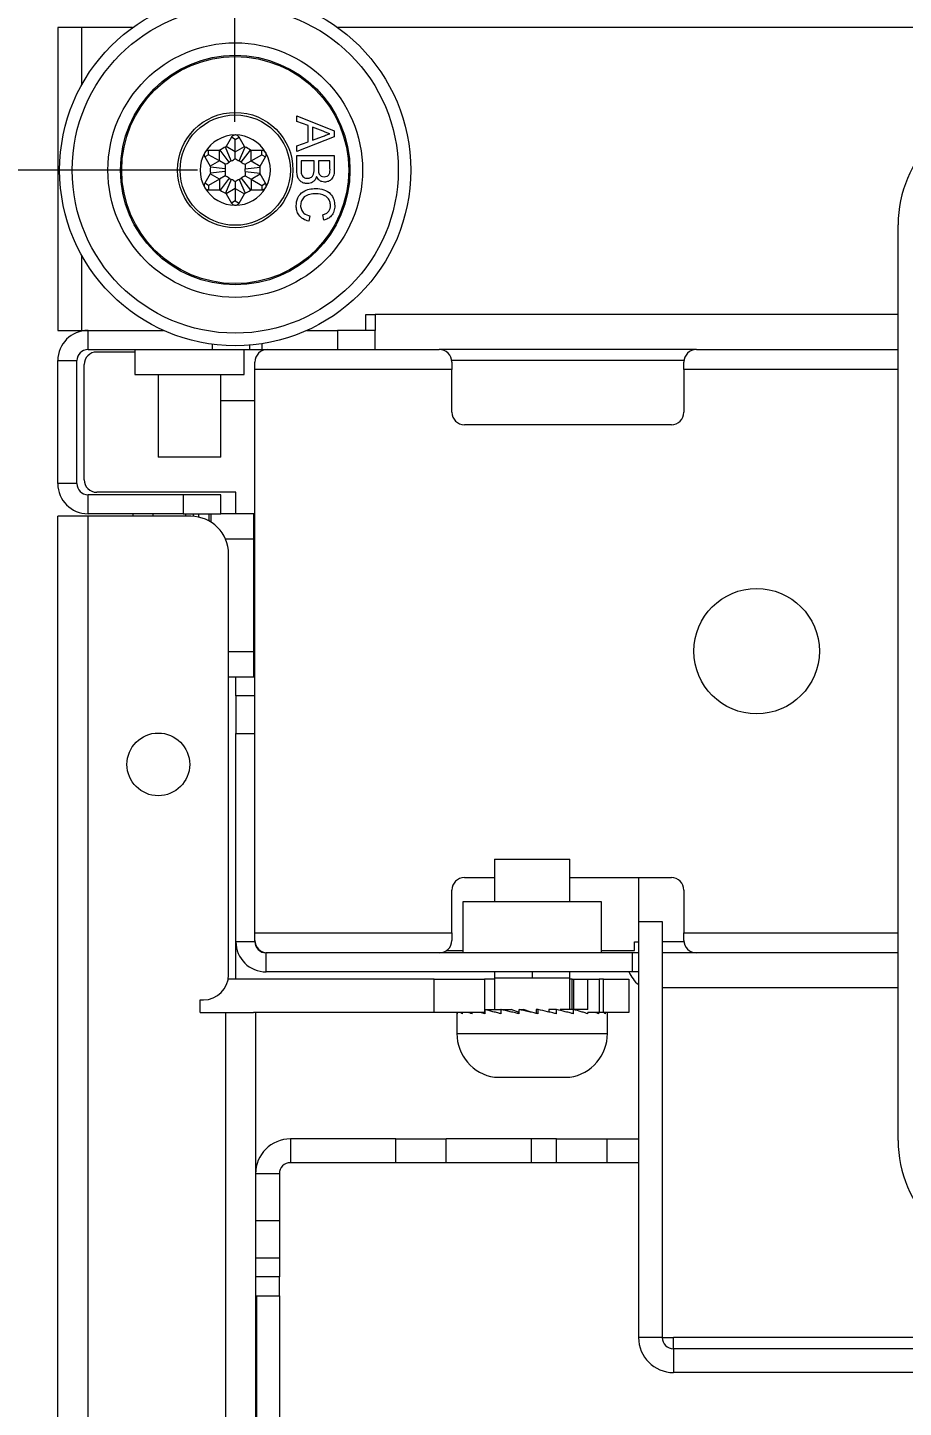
# Model space of a CAD drawing. Header units: inches. Extents: x 40138 to 76695, y -14500 to -5279.
# Drawn here: x 70448.5 to 70518.3, y -9862.7 to -9752.7 of the extents above; entities that cross this region are included whole.
import ezdxf

# ---------------------------------------------------------------- set-up
doc = ezdxf.new("R2010")
doc.units = ezdxf.units.IN
doc.header["$LTSCALE"] = 2
doc.header["$MEASUREMENT"] = 0
doc.header["$PDMODE"] = 35
doc.header["$PDSIZE"] = -1
doc.layers.add('M-ANNO-DIMS', color=7, linetype='Continuous', lineweight=13)
doc.layers.add('M-OBJECT-DETAILS', color=7, linetype='Continuous', lineweight=9)
doc.styles.get("Standard").update_dxf_attribs({"font": 'romans.shx', "width": 0.8})
doc.dimstyles.new('Details World Wide', dxfattribs={"dimscale": 4, "dimtxt": 4.5, "dimasz": 3.5, "dimexe": 0.75, "dimexo": 0.75, "dimgap": 0.75, "dimtad": 0, "dimtih": 1, "dimtoh": 1, "dimdec": 0, "dimzin": 4, "dimdsep": 46, "dimtxsty": 'Standard', "dimcen": 0, "dimclrd": 256, "dimclre": 256, "dimclrt": 256, "dimadec": 0, "dimazin": 1, "dimtfac": 1, "dimtdec": 0, "dimtmove": 0, "dimatfit": 3, "dimfxl": 1, "dimtolj": 1, "dimtzin": 0, "dimlwd": -1, "dimlwe": -1, "dimarcsym": 0})

# ---------------------------------------------------------------- blocks, each defined once
blk = doc.blocks.new('*D19')
at = {"layer": 'Defpoints', "color": 0, "transparency": 16777216}
for p in [(70465.07, -9764.1), (70264.92, -10786.8), (70465.07, -10786.8)]:
    blk.add_point(p, dxfattribs=at)
at = {"layer": 'M-ANNO-DIMS', "transparency": 16777216}
for p, q in [((70462.07, -9764.1), (70261.92, -9764.1)), ((70264.92, -9778.1), (70264.92, -10310.12)), ((70264.92, -10772.8), (70264.92, -10457.55)), ((70462.07, -10786.8), (70261.92, -10786.8))]:
    blk.add_line(p, q, dxfattribs=at)
for points in [[(70262.58, -9778.1), (70267.25, -9778.1), (70264.92, -9764.1)], [(70262.58, -10772.8), (70267.25, -10772.8), (70264.92, -10786.8)]]:
    blk.add_solid(points, dxfattribs=at)
at = {"layer": 'M-ANNO-DIMS', "transparency": 16777216, "insert": (70264.92, -10383.83), "char_height": 18, "attachment_point": 5}
blk.add_mtext('\\A1;1023\\P [40.26]\\PLEVELING FEET\\PCENTER TO\\PCENTER', dxfattribs=at)
blk = doc.blocks.new('*D33')
at = {"layer": 'Defpoints', "color": 0, "transparency": 16777216}
for p in [(71035.34, -9493.65), (70465.04, -9763.25), (71035.34, -9763.25)]:
    blk.add_point(p, dxfattribs=at)
at = {"layer": 'M-ANNO-DIMS', "transparency": 16777216}
for p, q in [((70465.04, -9760.25), (70465.04, -9490.65)), ((71035.34, -9760.25), (71035.34, -9490.65)), ((70479.04, -9493.65), (70634.51, -9493.65)), ((71021.34, -9493.65), (70853.08, -9493.65))]:
    blk.add_line(p, q, dxfattribs=at)
for points in [[(70479.04, -9491.32), (70479.04, -9495.99), (70465.04, -9493.65)], [(71021.34, -9491.32), (71021.34, -9495.99), (71035.34, -9493.65)]]:
    blk.add_solid(points, dxfattribs=at)
at = {"layer": 'M-ANNO-DIMS', "transparency": 16777216, "insert": (70743.8, -9493.65), "char_height": 18, "attachment_point": 5}
blk.add_mtext('\\A1;570\\P [22.45]\\PLEVELING FEET\\PCENTER TO CENTER', dxfattribs=at)
blk = doc.blocks.new('*D34')
at = {"layer": 'Defpoints', "color": 0, "transparency": 16777216}
for p in [(70465.04, -9493.65), (70465.04, -9493.65), (70450.92, -9752.74)]:
    blk.add_point(p, dxfattribs=at)
at = {"layer": 'M-ANNO-DIMS', "transparency": 16777216}
for p, q in [((70450.92, -9749.74), (70450.92, -9490.65)), ((70436.92, -9493.65), (70406.8, -9493.65)), ((70465.04, -9493.65), (70450.92, -9493.65)), ((70479.04, -9493.65), (70493.04, -9493.65))]:
    blk.add_line(p, q, dxfattribs=at)
for points in [[(70436.92, -9491.32), (70436.92, -9495.99), (70450.92, -9493.65)], [(70479.04, -9491.32), (70479.04, -9495.99), (70465.04, -9493.65)]]:
    blk.add_solid(points, dxfattribs=at)
at = {"layer": 'M-ANNO-DIMS', "transparency": 16777216, "insert": (70371.58, -9493.65), "char_height": 18, "attachment_point": 5}
blk.add_mtext('\\A1;14\\P [.56]', dxfattribs=at)
blk = doc.blocks.new('*D81')
at = {"layer": 'Defpoints', "color": 0, "transparency": 16777216}
for p in [(70595.12, -9698.82), (70155.59, -10850.97), (70596.22, -10850.97)]:
    blk.add_point(p, dxfattribs=at)
at = {"layer": 'M-ANNO-DIMS', "transparency": 16777216}
for p, q in [((70592.12, -9698.82), (70152.59, -9698.82)), ((70155.59, -9712.82), (70155.59, -10082.76)), ((70155.59, -10836.97), (70155.59, -10146.19)), ((70593.22, -10850.97), (70152.59, -10850.97))]:
    blk.add_line(p, q, dxfattribs=at)
for points in [[(70153.25, -9712.82), (70157.92, -9712.82), (70155.59, -9698.82)], [(70153.25, -10836.97), (70157.92, -10836.97), (70155.59, -10850.97)]]:
    blk.add_solid(points, dxfattribs=at)
at = {"layer": 'M-ANNO-DIMS', "transparency": 16777216, "insert": (70155.59, -10114.47), "char_height": 18, "attachment_point": 5}
blk.add_mtext('\\A1;1152\\P [45.36]', dxfattribs=at)

msp = doc.modelspace()

# ---------------------------------------------------------------- linework, layer by layer
at = {"layer": 'M-OBJECT-DETAILS', "linetype": 'Continuous', "lineweight": 5}
for p, q in [((70452.817, -9752.739), (70450.92, -9752.739)), ((70450.92, -9752.739), (70450.92, -9776.881)), ((70452.817, -9752.739), (70452.817, -9757.322)), ((70456.886, -9752.739), (70452.817, -9752.739)), ((70597.22, -9752.739), (70473.248, -9752.739)), ((70452.817, -9770.878), (70452.817, -9776.881)), ((70475.47, -9776.881), (70475.47, -9775.614)), ((70476.22, -9775.614), (70476.22, -9776.881)), ((70517.92, -9775.614), (70476.22, -9775.614)), ((70450.92, -9776.881), (70452.817, -9776.881)), ((70452.817, -9776.881), (70453.328, -9776.881)), ((70453.328, -9778.4), (70453.328, -9776.881)), ((70453.328, -9776.881), (70459.354, -9776.881)), ((70470.781, -9776.881), (70473.22, -9776.881)), ((70473.22, -9776.881), (70473.22, -9778.4)), ((70476.22, -9776.881), (70473.22, -9776.881)), ((70476.22, -9778.4), (70476.22, -9776.881)), ((70453.328, -9778.4), (70463.22, -9778.4)), ((70457.07, -9778.601), (70454.02, -9778.601)), ((70457.07, -9778.4), (70457.07, -9780.4)), ((70463.22, -9777.978), (70463.22, -9778.4)), ((70463.22, -9778.4), (70466.22, -9778.4)), ((70465.77, -9780.4), (70465.77, -9778.4)), ((70466.22, -9778.4), (70466.22, -9778.053)), ((70466.22, -9778.4), (70467.22, -9778.4)), ((70467.22, -9778.4), (70467.22, -9777.934)), ((70467.22, -9778.4), (70473.22, -9778.4)), ((70473.22, -9778.4), (70476.22, -9778.4)), ((70476.22, -9778.4), (70481.339, -9778.4)), ((70501.839, -9778.4), (70481.339, -9778.4)), ((70501.839, -9778.4), (70517.92, -9778.4)), ((70450.92, -9779.289), (70452.439, -9779.289)), ((70450.92, -9789.092), (70450.92, -9779.289)), ((70452.439, -9789.092), (70452.439, -9779.289)), ((70453.02, -9788.782), (70453.02, -9779.601)), ((70466.639, -9780), (70466.639, -9779.4)), ((70500.846, -9779.289), (70482.333, -9779.289)), ((70482.339, -9779.4), (70482.339, -9780)), ((70500.839, -9780), (70500.839, -9779.4)), ((70457.07, -9780.4), (70461.42, -9780.4)), ((70458.92, -9780.4), (70458.92, -9786.984)), ((70461.42, -9780.4), (70465.77, -9780.4)), ((70463.92, -9786.984), (70463.92, -9780.4)), ((70466.639, -9806.022), (70466.639, -9780)), ((70482.339, -9780), (70466.639, -9780)), ((70482.339, -9783.4), (70482.339, -9780)), ((70500.839, -9780), (70500.839, -9783.4)), ((70517.92, -9780), (70500.839, -9780)), ((70463.92, -9782.48), (70466.22, -9782.48)), ((70466.22, -9782.48), (70466.639, -9782.48)), ((70499.839, -9784.4), (70483.339, -9784.4)), ((70461.42, -9786.984), (70458.92, -9786.984)), ((70463.92, -9786.984), (70461.42, -9786.984)), ((70452.439, -9789.092), (70450.92, -9789.092)), ((70465.12, -9789.782), (70454.02, -9789.782)), ((70465.12, -9791.5), (70465.12, -9789.782)), ((70453.328, -9791.5), (70453.328, -9789.981)), ((70460.92, -9789.981), (70453.328, -9789.981)), ((70460.92, -9789.981), (70460.92, -9791.5)), ((70463.92, -9789.981), (70460.92, -9789.981)), ((70463.92, -9791.5), (70463.92, -9789.981)), ((70450.92, -10759.2), (70450.92, -9791.7)), ((70453.328, -9791.7), (70450.92, -9791.7)), ((70460.92, -9791.5), (70453.328, -9791.5)), ((70453.328, -10759.2), (70453.328, -9791.7)), ((70461.539, -9791.7), (70453.328, -9791.7)), ((70456.941, -9791.7), (70456.941, -9791.5)), ((70458.528, -9791.7), (70458.528, -9791.5)), ((70460.92, -9791.5), (70463.92, -9791.5)), ((70461.119, -9791.7), (70461.119, -9791.5)), ((70461.704, -9791.5), (70461.704, -9791.705)), ((70462.135, -9791.5), (70462.135, -9791.76)), ((70462.965, -9791.5), (70462.965, -9792.061)), ((70463.124, -9791.5), (70463.124, -9792.153)), ((70466.54, -9791.5), (70463.92, -9791.5)), ((70466.54, -9793.5), (70466.54, -9791.5)), ((70464.289, -9793.5), (70466.54, -9793.5)), ((70466.54, -9802.5), (70466.54, -9793.5)), ((70464.539, -9828.252), (70464.539, -9794.7)), ((70466.54, -9802.5), (70464.539, -9802.5)), ((70466.54, -9804.5), (70466.54, -9802.5)), ((70464.539, -9804.5), (70466.54, -9804.5)), ((70465.12, -9806.022), (70465.12, -9804.5)), ((70466.639, -9806.022), (70465.12, -9806.022)), ((70465.12, -9806.022), (70465.12, -9809.022)), ((70466.639, -9809.022), (70466.639, -9806.022)), ((70465.12, -9809.022), (70466.639, -9809.022)), ((70465.12, -9825.614), (70465.12, -9809.022)), ((70466.639, -9825.614), (70466.639, -9809.022)), ((70466.639, -9824.903), (70482.339, -9824.903)), ((70497.22, -9824.003), (70497.22, -9857.171)), ((70499.117, -9824.003), (70499.117, -9857.171)), ((70500.839, -9824.903), (70517.92, -9824.903)), ((70465.12, -9828.595), (70465.12, -9825.614)), ((70466.639, -9825.614), (70465.12, -9825.614)), ((70466.968, -9826.304), (70467.041, -9826.304)), ((70467.528, -9828.022), (70467.528, -9826.503)), ((70496.72, -9826.503), (70467.528, -9826.503)), ((70517.92, -9826.503), (70501.839, -9826.503)), ((70496.72, -9828.022), (70467.528, -9828.022)), ((70480.939, -9828.595), (70464.51, -9828.595)), ((70517.92, -9829.289), (70499.117, -9829.289)), ((70462.281, -9830.252), (70462.539, -9830.252)), ((70462.281, -9831.252), (70462.281, -9830.252)), ((70462.281, -9831.252), (70464.281, -9831.252)), ((70464.281, -9831.252), (70464.281, -10260.95)), ((70464.281, -9831.252), (70466.519, -9831.252)), ((70480.939, -9831.252), (70466.519, -9831.252)), ((70466.689, -9831.252), (70466.689, -10260.95)), ((70469.475, -9841.334), (70469.475, -9843.231)), ((70477.873, -9841.334), (70469.475, -9841.334)), ((70477.873, -9843.231), (70477.873, -9841.334)), ((70477.873, -9841.334), (70481.873, -9841.334)), ((70481.873, -9843.231), (70481.873, -9841.334)), ((70488.689, -9841.334), (70481.873, -9841.334)), ((70488.689, -9843.231), (70488.689, -9841.334)), ((70490.689, -9841.334), (70488.689, -9841.334)), ((70490.689, -9843.231), (70490.689, -9841.334)), ((70490.689, -9841.334), (70494.689, -9841.334)), ((70494.689, -9841.334), (70494.689, -9843.231)), ((70494.689, -9841.334), (70497.22, -9841.334)), ((70477.873, -9843.231), (70469.475, -9843.231)), ((70481.873, -9843.231), (70477.873, -9843.231)), ((70488.689, -9843.231), (70481.873, -9843.231)), ((70490.689, -9843.231), (70488.689, -9843.231)), ((70494.689, -9843.231), (70490.689, -9843.231)), ((70497.22, -9843.231), (70494.689, -9843.231)), ((70468.586, -9844.12), (70466.689, -9844.12)), ((70468.586, -9844.12), (70468.586, -9847.834)), ((70466.689, -9847.834), (70468.586, -9847.834)), ((70468.586, -9847.834), (70468.586, -9850.834)), ((70468.586, -9850.834), (70466.689, -9850.834)), ((70468.586, -9850.834), (70468.586, -9852.334)), ((70468.586, -9852.334), (70466.689, -9852.334)), ((70468.586, -9853.834), (70468.586, -9852.334)), ((70466.689, -9853.834), (70466.753, -9853.834)), ((70466.753, -9853.834), (70466.753, -9886.084)), ((70466.753, -9853.834), (70468.586, -9853.834)), ((70468.586, -9853.834), (70468.586, -9886.084)), ((70499.117, -9857.171), (70497.22, -9857.171)), ((70499.117, -9857.171), (70500.006, -9857.171)), ((70500.006, -9858.06), (70500.006, -9857.171)), ((70597.22, -9857.171), (70500.006, -9857.171)), ((70500.006, -9858.06), (70500.006, -9859.957)), ((71000.434, -9858.06), (70500.006, -9858.06)), ((71000.434, -9859.957), (70500.006, -9859.957))]:
    msp.add_line(p, q, dxfattribs=at)
at = {"layer": 'M-OBJECT-DETAILS', "linetype": 'Continuous', "lineweight": 0}
for p, q in [((70469.967, -9759.767), (70472.967, -9760.958)), ((70469.967, -9760.215), (70469.967, -9759.767)), ((70470.89, -9760.557), (70469.967, -9760.215)), ((70470.89, -9761.836), (70470.89, -9760.557)), ((70471.237, -9760.684), (70471.237, -9761.708)), ((70472.067, -9760.991), (70471.237, -9760.684)), ((70472.967, -9760.958), (70472.967, -9761.435)), ((70464.755, -9763.364), (70464.287, -9762.259)), ((70464.762, -9761.477), (70464.334, -9762.217)), ((70465.067, -9762.64), (70464.334, -9762.217)), ((70465.067, -9761.653), (70464.762, -9761.477)), ((70465.067, -9761.653), (70465.373, -9761.477)), ((70465.067, -9762.64), (70465.067, -9761.653)), ((70465.067, -9762.64), (70465.8, -9762.217)), ((70465.8, -9762.217), (70465.373, -9761.477)), ((70465.38, -9763.364), (70465.848, -9762.259)), ((70472.967, -9761.435), (70469.967, -9762.626)), ((70469.967, -9762.177), (70470.89, -9761.836)), ((70469.967, -9762.626), (70469.967, -9762.177)), ((70471.237, -9761.708), (70472.025, -9761.417)), ((70462.948, -9762.877), (70462.643, -9763.053)), ((70462.643, -9763.053), (70463.07, -9763.793)), ((70462.948, -9762.877), (70462.948, -9762.524)), ((70463.803, -9763.37), (70462.948, -9762.877)), ((70463.803, -9763.37), (70463.07, -9763.793)), ((70463.803, -9763.37), (70463.803, -9762.524)), ((70464.267, -9763.638), (70463.803, -9763.37)), ((70464.586, -9763.461), (70463.863, -9762.503)), ((70465.067, -9763.176), (70465.067, -9762.64)), ((70465.549, -9763.461), (70466.272, -9762.503)), ((70465.868, -9763.638), (70466.332, -9763.37)), ((70466.332, -9763.37), (70466.332, -9762.524)), ((70466.332, -9763.37), (70467.186, -9762.877)), ((70466.332, -9763.37), (70467.065, -9763.793)), ((70467.065, -9763.793), (70467.492, -9763.053)), ((70467.186, -9762.877), (70467.186, -9762.524)), ((70467.186, -9762.877), (70467.492, -9763.053)), ((70469.967, -9762.946), (70472.967, -9762.946)), ((70469.967, -9764.072), (70469.967, -9762.946)), ((70470.314, -9763.369), (70470.314, -9764.079)), ((70471.352, -9763.369), (70470.314, -9763.369)), ((70471.352, -9764.03), (70471.352, -9763.369)), ((70471.698, -9763.369), (70471.698, -9763.988)), ((70472.621, -9763.369), (70471.698, -9763.369)), ((70472.621, -9763.941), (70472.621, -9763.369)), ((70472.967, -9762.946), (70472.967, -9764.069)), ((70463.07, -9764.407), (70462.643, -9765.147)), ((70463.803, -9764.83), (70463.07, -9764.407)), ((70464.273, -9764.002), (70463.082, -9763.855)), ((70464.273, -9764.198), (70463.082, -9764.345)), ((70465.861, -9764.002), (70467.052, -9763.855)), ((70465.861, -9764.198), (70467.052, -9764.345)), ((70466.332, -9764.83), (70467.065, -9764.407)), ((70467.492, -9765.147), (70467.065, -9764.407)), ((70462.948, -9765.324), (70462.643, -9765.147)), ((70463.803, -9764.83), (70462.948, -9765.324)), ((70462.948, -9765.324), (70462.948, -9765.677)), ((70464.267, -9764.562), (70463.803, -9764.83)), ((70463.803, -9764.83), (70463.803, -9765.677)), ((70464.586, -9764.739), (70463.863, -9765.697)), ((70464.755, -9764.837), (70464.287, -9765.941)), ((70465.067, -9765.56), (70464.334, -9765.984)), ((70465.067, -9765.024), (70465.067, -9765.56)), ((70465.067, -9765.56), (70465.067, -9766.547)), ((70465.067, -9765.56), (70465.8, -9765.984)), ((70465.38, -9764.837), (70465.848, -9765.941)), ((70465.549, -9764.739), (70466.272, -9765.697)), ((70465.868, -9764.562), (70466.332, -9764.83)), ((70466.332, -9764.83), (70467.186, -9765.324)), ((70466.332, -9764.83), (70466.332, -9765.677)), ((70467.186, -9765.324), (70467.492, -9765.147)), ((70467.186, -9765.324), (70467.186, -9765.677)), ((70464.334, -9765.984), (70464.762, -9766.724)), ((70465.067, -9766.547), (70464.762, -9766.724)), ((70465.067, -9766.547), (70465.373, -9766.724)), ((70465.373, -9766.724), (70465.8, -9765.984)), ((70471.026, -9767.754), (70470.928, -9768.177)), ((70472.134, -9768.1), (70472.043, -9767.677)), ((70517.92, -9841.455), (70517.92, -9768.455)), ((70475.47, -9775.614), (70476.22, -9775.614)), ((70485.74, -9819.022), (70485.74, -9822.423)), ((70485.74, -9819.022), (70488.74, -9819.022)), ((70488.74, -9819.022), (70491.74, -9819.022)), ((70491.74, -9822.423), (70491.74, -9819.022)), ((70483.339, -9820.503), (70485.74, -9820.503)), ((70491.74, -9820.503), (70499.839, -9820.503)), ((70497.22, -9820.503), (70497.22, -9824.003)), ((70482.339, -9824.903), (70482.339, -9821.503)), ((70500.839, -9821.503), (70500.839, -9824.903)), ((70483.215, -9822.423), (70483.215, -9826.503)), ((70494.265, -9822.423), (70483.215, -9822.423)), ((70494.265, -9826.503), (70494.265, -9822.423)), ((70482.339, -9824.903), (70482.339, -9825.503)), ((70497.22, -9824.003), (70499.117, -9824.003)), ((70500.839, -9825.503), (70500.839, -9824.903)), ((70496.893, -9825.614), (70497.22, -9825.614)), ((70496.893, -9826.304), (70496.893, -9825.614)), ((70500.846, -9825.614), (70499.117, -9825.614)), ((70481.938, -9826.304), (70483.215, -9826.304)), ((70494.265, -9826.304), (70496.893, -9826.304)), ((70496.72, -9826.503), (70496.72, -9828.022)), ((70497.22, -9826.503), (70496.72, -9826.503)), ((70501.839, -9826.503), (70499.117, -9826.503)), ((70485.74, -9828.022), (70485.74, -9828.522)), ((70488.74, -9828.022), (70488.74, -9828.522)), ((70491.74, -9828.522), (70491.74, -9828.022)), ((70497.22, -9828.022), (70496.72, -9828.022)), ((70480.939, -9831.252), (70480.939, -9828.595)), ((70480.939, -9828.595), (70484.939, -9828.595)), ((70484.939, -9828.595), (70484.939, -9831.252)), ((70485.74, -9828.595), (70484.939, -9828.595)), ((70485.74, -9828.522), (70485.74, -9831.022)), ((70488.74, -9828.522), (70485.74, -9828.522)), ((70491.74, -9828.522), (70488.74, -9828.522)), ((70491.74, -9831.022), (70491.74, -9828.522)), ((70491.939, -9828.595), (70491.74, -9828.595)), ((70491.939, -9831.022), (70491.939, -9828.595)), ((70491.939, -9828.595), (70492.033, -9828.595)), ((70492.033, -9828.595), (70493.17, -9828.595)), ((70492.033, -9828.595), (70492.033, -9831.022)), ((70493.17, -9828.595), (70494.076, -9828.595)), ((70493.17, -9831.022), (70493.17, -9828.595)), ((70494.076, -9828.595), (70494.076, -9831.252)), ((70494.439, -9828.595), (70494.076, -9828.595)), ((70494.439, -9831.252), (70494.439, -9828.595)), ((70494.439, -9828.595), (70496.439, -9828.595)), ((70496.439, -9828.595), (70496.439, -9831.252)), ((70484.939, -9831.252), (70480.939, -9831.252)), ((70482.74, -9831.252), (70482.74, -9832.922)), ((70482.801, -9831.359), (70482.801, -9831.252)), ((70483.199, -9831.359), (70483.199, -9831.252)), ((70483.945, -9831.359), (70483.945, -9831.252)), ((70484.935, -9831.022), (70485.49, -9831.022)), ((70484.992, -9831.359), (70484.992, -9831.022)), ((70484.992, -9831.022), (70486.2, -9831.022)), ((70486.275, -9831.051), (70486.2, -9831.022)), ((70486.275, -9831.359), (70486.275, -9831.022)), ((70486.275, -9831.022), (70487.069, -9831.022)), ((70487.713, -9831.244), (70487.069, -9831.022)), ((70487.713, -9831.359), (70487.713, -9831.022)), ((70487.713, -9831.022), (70488.044, -9831.022)), ((70488.672, -9831.23), (70488.044, -9831.022)), ((70489.062, -9831.022), (70489.062, -9831.359)), ((70489.215, -9831.022), (70489.062, -9831.022)), ((70489.215, -9831.359), (70489.215, -9831.022)), ((70490.06, -9831.022), (70490.06, -9831.214)), ((70490.688, -9831.022), (70490.06, -9831.022)), ((70490.688, -9831.359), (70490.688, -9831.022)), ((70490.976, -9831.022), (70490.976, -9831.092)), ((70492.038, -9831.022), (70490.976, -9831.022)), ((70493.181, -9831.022), (70491.75, -9831.022)), ((70492.038, -9831.359), (70492.038, -9831.022)), ((70494.076, -9831.252), (70493.17, -9831.252)), ((70493.181, -9831.359), (70493.181, -9831.252)), ((70494.045, -9831.359), (70494.045, -9831.252)), ((70494.439, -9831.252), (70494.076, -9831.252)), ((70496.439, -9831.252), (70494.439, -9831.252)), ((70494.576, -9831.359), (70494.576, -9831.252)), ((70494.74, -9831.359), (70494.74, -9831.252)), ((70494.74, -9832.922), (70494.74, -9831.337)), ((70482.74, -9832.922), (70488.74, -9832.922)), ((70488.74, -9832.922), (70494.74, -9832.922)), ((70485.74, -9836.422), (70488.74, -9836.422)), ((70488.74, -9836.422), (70491.74, -9836.422))]:
    msp.add_line(p, q, dxfattribs=at)
for radius in [14, 13, 10.15, 9.15, 9.05, 4.6, 4.4]:
    msp.add_circle((70465.067, -9764.1), radius, dxfattribs=at)
at = {"layer": 'M-OBJECT-DETAILS', "linetype": 'Continuous', "lineweight": 5}
for centre, radius in [((70506.639, -9802.452), 5), ((70458.934, -9811.476), 2.5)]:
    msp.add_circle(centre, radius, dxfattribs=at)
for centre, radius, start, end in [((70527.42, -9768.455), 9.5, 90, 180), ((70453.328, -9779.289), 2.408, 90, 180), ((70453.328, -9779.289), 0.889, 90, 180), ((70454.02, -9779.601), 1, 90, 180), ((70467.639, -9779.4), 1, 90, 180), ((70481.339, -9779.4), 1, 0, 90), ((70501.839, -9779.4), 1, 90, 180), ((70483.339, -9783.4), 1, 180, 270), ((70499.839, -9783.4), 1, 270, 0), ((70453.328, -9789.092), 2.408, 180, 270), ((70453.328, -9789.092), 0.889, 180, 270), ((70454.02, -9788.782), 1, 180, 270), ((70461.539, -9794.7), 3, 0, 90), ((70467.528, -9825.614), 2.408, 180, 270), ((70467.639, -9825.503), 1, 180, 270), ((70467.528, -9825.614), 0.889, 180, 270), ((70462.539, -9828.252), 2, 270, 0), ((70469.475, -9844.12), 2.786, 90, 180), ((70469.475, -9844.12), 0.889, 90, 180), ((70500.006, -9857.171), 2.786, 180, 270), ((70500.006, -9857.171), 0.889, 180, 270)]:
    msp.add_arc(centre, radius, start, end, dxfattribs=at)
at = {"layer": 'M-OBJECT-DETAILS', "linetype": 'Continuous', "lineweight": 0}
for centre, radius, start, end in [((70465.067, -9764.1), 2.8, 90, 150), ((70465.067, -9764.1), 2, 112.97323, 127.02677), ((70465.067, -9764.1), 2.8, 30, 90), ((70465.067, -9764.1), 2, 52.97323, 67.02677), ((70465.067, -9764.1), 2.8, 150, 210), ((70465.067, -9764.1), 0.8, 112.97323, 127.02677), ((70464.248, -9762.167), 1.3, 292.97323, 309.086), ((70465.887, -9762.167), 1.3, 230.914, 247.02677), ((70465.067, -9764.1), 0.8, 52.97323, 67.02677), ((70465.067, -9764.1), 2.8, 330, 30), ((70465.067, -9764.1), 2, 172.97323, 187.02677), ((70463.803, -9762.424), 1.3, 290.914, 307.02677), ((70462.983, -9763.843), 1.3, 352.97323, 9.086), ((70465.067, -9764.1), 0.8, 172.97323, 187.02677), ((70462.983, -9764.357), 1.3, 350.914, 7.02677), ((70466.332, -9762.424), 1.3, 232.97323, 249.086), ((70467.152, -9763.843), 1.3, 170.914, 187.02677), ((70467.152, -9764.357), 1.3, 172.97323, 189.086), ((70465.067, -9764.1), 0.8, 352.97323, 7.02677), ((70465.067, -9764.1), 2, 352.97323, 7.02677), ((70465.067, -9764.1), 2.8, 210, 270), ((70463.803, -9765.777), 1.3, 52.97323, 69.086), ((70465.067, -9764.1), 0.8, 232.97323, 247.02677), ((70464.248, -9766.034), 1.3, 50.914, 67.02677), ((70465.887, -9766.034), 1.3, 112.97323, 129.086), ((70465.067, -9764.1), 2.8, 270, 330), ((70465.067, -9764.1), 0.8, 292.97323, 307.02677), ((70466.332, -9765.777), 1.3, 110.914, 127.02677), ((70465.067, -9764.1), 2, 232.97323, 247.02677), ((70465.067, -9764.1), 2, 292.97323, 307.02677), ((70483.339, -9821.503), 1, 90, 180), ((70499.839, -9821.503), 1, 0, 90), ((70481.339, -9825.503), 1, 270, 0), ((70501.839, -9825.503), 1, 180, 270), ((70499.199, -9826.801), 3, 204.02063, 228.73054), ((70486.282, -9832.922), 3.542, 180, 261.20259), ((70491.199, -9832.922), 3.542, 278.79741, 0), ((70527.42, -9841.455), 9.5, 180, 270)]:
    msp.add_arc(centre, radius, start, end, dxfattribs=at)
for points, knots in [([(70472.025, -9761.417), (70472.136, -9761.376), (70472.335, -9761.302), (70472.534, -9761.228), (70472.621, -9761.196)], [0, 0, 0, 0, 0.5600134, 1, 1, 1, 1]), ([(70472.621, -9761.196), (70472.514, -9761.168), (70472.323, -9761.117), (70472.145, -9761.03), (70472.067, -9760.991)], [0, 0, 0, 0, 0.55992018, 1, 1, 1, 1]), ([(70464.334, -9762.217), (70464.329, -9762.225), (70464.318, -9762.241), (70464.299, -9762.253), (70464.288, -9762.258), (70464.287, -9762.259)], [0, 0, 0, 0, 0.4727432, 0.9181633, 1, 1, 1, 1]), ([(70465.067, -9761.3), (70465.035, -9761.303), (70464.967, -9761.308), (70464.872, -9761.353), (70464.803, -9761.413), (70464.773, -9761.459), (70464.762, -9761.477)], [0, 0, 0, 0, 0.252228, 0.5305621, 0.8235324, 1, 1, 1, 1]), ([(70465.373, -9761.477), (70465.35, -9761.445), (70465.305, -9761.381), (70465.198, -9761.318), (70465.114, -9761.301), (70465.071, -9761.3), (70465.067, -9761.3)], [0, 0, 0, 0, 0.3318681, 0.6656758, 0.9705103, 1, 1, 1, 1]), ([(70465.848, -9762.259), (70465.839, -9762.254), (70465.821, -9762.245), (70465.807, -9762.228), (70465.801, -9762.218), (70465.8, -9762.217)], [0, 0, 0, 0, 0.4537035, 0.908807, 1, 1, 1, 1]), ([(70462.643, -9762.7), (70462.629, -9762.729), (70462.599, -9762.791), (70462.591, -9762.896), (70462.608, -9762.986), (70462.633, -9763.035), (70462.643, -9763.053)], [0, 0, 0, 0, 0.2521764, 0.5306062, 0.8235872, 1, 1, 1, 1]), ([(70462.948, -9762.524), (70462.909, -9762.527), (70462.831, -9762.535), (70462.724, -9762.596), (70462.666, -9762.66), (70462.644, -9762.697), (70462.643, -9762.7)], [0, 0, 0, 0, 0.3319749, 0.6657018, 0.9705457, 1, 1, 1, 1]), ([(70463.803, -9762.524), (70463.55, -9762.524), (70463.262, -9762.524), (70462.982, -9762.524), (70462.948, -9762.524)], [0, 0, 0, 0, 0.8801593, 1, 1, 1, 1]), ([(70463.863, -9762.503), (70463.855, -9762.509), (70463.837, -9762.519), (70463.816, -9762.523), (70463.805, -9762.524), (70463.803, -9762.524)], [0, 0, 0, 0, 0.4530762, 0.908436, 1, 1, 1, 1]), ([(70466.332, -9762.524), (70466.322, -9762.523), (70466.303, -9762.521), (70466.283, -9762.511), (70466.273, -9762.504), (70466.272, -9762.503)], [0, 0, 0, 0, 0.4728035, 0.9188644, 1, 1, 1, 1]), ([(70467.186, -9762.524), (70466.943, -9762.524), (70466.661, -9762.524), (70466.372, -9762.524), (70466.332, -9762.524)], [0, 0, 0, 0, 0.8636285, 1, 1, 1, 1]), ([(70467.492, -9762.7), (70467.474, -9762.673), (70467.435, -9762.617), (70467.349, -9762.558), (70467.262, -9762.527), (70467.207, -9762.525), (70467.186, -9762.524)], [0, 0, 0, 0, 0.2522248, 0.5305787, 0.823507, 1, 1, 1, 1]), ([(70467.492, -9763.053), (70467.509, -9763.018), (70467.541, -9762.946), (70467.542, -9762.823), (70467.515, -9762.74), (70467.494, -9762.703), (70467.492, -9762.7)], [0, 0, 0, 0, 0.3319571, 0.6658297, 0.9705309, 1, 1, 1, 1]), ([(70463.07, -9763.793), (70463.074, -9763.802), (70463.082, -9763.82), (70463.084, -9763.842), (70463.083, -9763.854), (70463.082, -9763.855)], [0, 0, 0, 0, 0.4725689, 0.9181169, 1, 1, 1, 1]), ([(70463.082, -9764.345), (70463.083, -9764.355), (70463.083, -9764.375), (70463.076, -9764.395), (70463.071, -9764.405), (70463.07, -9764.407)], [0, 0, 0, 0, 0.4530045, 0.9094576, 1, 1, 1, 1]), ([(70467.065, -9764.407), (70467.061, -9764.398), (70467.053, -9764.38), (70467.051, -9764.358), (70467.052, -9764.347), (70467.052, -9764.345)], [0, 0, 0, 0, 0.4734226, 0.9190111, 1, 1, 1, 1]), ([(70467.052, -9763.855), (70467.052, -9763.845), (70467.051, -9763.825), (70467.059, -9763.805), (70467.064, -9763.795), (70467.065, -9763.793)], [0, 0, 0, 0, 0.4538745, 0.909464, 1, 1, 1, 1]), ([(70470.827, -9765.177), (70470.728, -9765.168), (70470.53, -9765.149), (70470.262, -9765.003), (70469.99, -9764.654), (70469.977, -9764.312), (70469.967, -9764.072)], [0, 0, 0, 0, 0.1871418, 0.3743137, 0.5607988, 1, 1, 1, 1]), ([(70470.314, -9764.079), (70470.313, -9764.127), (70470.313, -9764.213), (70470.323, -9764.298), (70470.328, -9764.336)], [0, 0, 0, 0, 0.5600024, 1, 1, 1, 1]), ([(70470.328, -9764.336), (70470.344, -9764.402), (70470.377, -9764.533), (70470.514, -9764.672), (70470.674, -9764.744), (70470.78, -9764.751), (70470.833, -9764.754)], [0, 0, 0, 0, 0.2803059, 0.5590018, 0.7793976, 1, 1, 1, 1]), ([(70470.833, -9764.754), (70470.918, -9764.745), (70471.047, -9764.731), (70471.19, -9764.633), (70471.35, -9764.429), (70471.351, -9764.208), (70471.352, -9764.03)], [0, 0, 0, 0, 0.2498026, 0.3755607, 0.5011556, 1, 1, 1, 1]), ([(70471.698, -9763.988), (70471.698, -9764.056), (70471.698, -9764.177), (70471.723, -9764.296), (70471.734, -9764.348)], [0, 0, 0, 0, 0.5603972, 1, 1, 1, 1]), ([(70471.734, -9764.348), (70471.753, -9764.396), (70471.792, -9764.492), (70471.937, -9764.617), (70472.071, -9764.63), (70472.152, -9764.639)], [0, 0, 0, 0, 0.2808668, 0.5610722, 1, 1, 1, 1]), ([(70472.152, -9764.639), (70472.234, -9764.63), (70472.356, -9764.616), (70472.494, -9764.524), (70472.636, -9764.321), (70472.628, -9764.11), (70472.621, -9763.941)], [0, 0, 0, 0, 0.24952281, 0.37502789, 0.50025097, 1, 1, 1, 1]), ([(70472.967, -9764.069), (70472.963, -9764.203), (70472.954, -9764.468), (70472.789, -9764.814), (70472.502, -9765.02), (70472.294, -9765.048), (70472.19, -9765.062)], [0, 0, 0, 0, 0.2810939, 0.5600278, 0.7801047, 1, 1, 1, 1]), ([(70462.643, -9765.147), (70462.626, -9765.183), (70462.593, -9765.254), (70462.593, -9765.378), (70462.62, -9765.46), (70462.641, -9765.497), (70462.643, -9765.5)], [0, 0, 0, 0, 0.3319584, 0.6656814, 0.9705308, 1, 1, 1, 1]), ([(70462.643, -9765.5), (70462.661, -9765.527), (70462.7, -9765.583), (70462.786, -9765.643), (70462.873, -9765.673), (70462.928, -9765.676), (70462.948, -9765.677)], [0, 0, 0, 0, 0.2522251, 0.5305794, 0.8235779, 1, 1, 1, 1]), ([(70467.186, -9765.677), (70467.225, -9765.673), (70467.304, -9765.666), (70467.411, -9765.604), (70467.469, -9765.54), (70467.49, -9765.503), (70467.492, -9765.5)], [0, 0, 0, 0, 0.3319855, 0.6657967, 0.9705848, 1, 1, 1, 1]), ([(70467.492, -9765.5), (70467.506, -9765.471), (70467.535, -9765.409), (70467.544, -9765.304), (70467.527, -9765.214), (70467.502, -9765.165), (70467.492, -9765.147)], [0, 0, 0, 0, 0.25232227, 0.53060257, 0.82358586, 1, 1, 1, 1]), ([(70469.929, -9766.952), (70469.945, -9766.727), (70469.978, -9766.279), (70470.434, -9765.805), (70470.969, -9765.599), (70471.316, -9765.574), (70471.49, -9765.562)], [0, 0, 0, 0, 0.2799424, 0.5580771, 0.7789074, 1, 1, 1, 1]), ([(70471.544, -9764.612), (70471.513, -9764.699), (70471.449, -9764.873), (70471.261, -9765.058), (70471.044, -9765.162), (70470.899, -9765.172), (70470.827, -9765.177)], [0, 0, 0, 0, 0.2802232, 0.5596784, 0.7797101, 1, 1, 1, 1]), ([(70471.49, -9765.562), (70471.706, -9765.578), (70472.138, -9765.61), (70472.668, -9765.944), (70472.959, -9766.435), (70472.99, -9766.774), (70473.006, -9766.944)], [0, 0, 0, 0, 0.2804896, 0.5595737, 0.7796028, 1, 1, 1, 1]), ([(70472.19, -9765.062), (70472.112, -9765.053), (70471.957, -9765.036), (70471.71, -9764.891), (70471.607, -9764.718), (70471.544, -9764.612)], [0, 0, 0, 0, 0.2803728, 0.5608082, 1, 1, 1, 1]), ([(70462.948, -9765.677), (70462.982, -9765.677), (70463.262, -9765.677), (70463.55, -9765.677), (70463.803, -9765.677)], [0, 0, 0, 0, 0.1198407, 1, 1, 1, 1]), ([(70463.803, -9765.677), (70463.813, -9765.677), (70463.832, -9765.679), (70463.852, -9765.689), (70463.862, -9765.696), (70463.863, -9765.697)], [0, 0, 0, 0, 0.4734058, 0.9188348, 1, 1, 1, 1]), ([(70464.287, -9765.941), (70464.296, -9765.946), (70464.313, -9765.956), (70464.328, -9765.972), (70464.333, -9765.982), (70464.334, -9765.984)], [0, 0, 0, 0, 0.4537035, 0.908807, 1, 1, 1, 1]), ([(70465.8, -9765.984), (70465.806, -9765.975), (70465.817, -9765.96), (70465.836, -9765.947), (70465.846, -9765.942), (70465.848, -9765.941)], [0, 0, 0, 0, 0.4726808, 0.9185506, 1, 1, 1, 1]), ([(70466.272, -9765.697), (70466.28, -9765.691), (70466.297, -9765.681), (70466.319, -9765.677), (70466.33, -9765.677), (70466.332, -9765.677)], [0, 0, 0, 0, 0.452841, 0.9083966, 1, 1, 1, 1]), ([(70466.332, -9765.677), (70466.372, -9765.677), (70466.661, -9765.677), (70466.943, -9765.677), (70467.186, -9765.677)], [0, 0, 0, 0, 0.1363715, 1, 1, 1, 1]), ([(70471.491, -9765.985), (70471.33, -9765.993), (70471.009, -9766.01), (70470.578, -9766.185), (70470.319, -9766.533), (70470.29, -9766.786), (70470.275, -9766.913)], [0, 0, 0, 0, 0.2812437, 0.5607172, 0.7801449, 1, 1, 1, 1]), ([(70472.66, -9766.923), (70472.652, -9766.817), (70472.638, -9766.606), (70472.477, -9766.322), (70472.108, -9766.031), (70471.746, -9766.004), (70471.491, -9765.985)], [0, 0, 0, 0, 0.1872085, 0.373893, 0.5607389, 1, 1, 1, 1]), ([(70464.762, -9766.724), (70464.784, -9766.755), (70464.83, -9766.82), (70464.936, -9766.882), (70465.021, -9766.9), (70465.064, -9766.9), (70465.067, -9766.9)], [0, 0, 0, 0, 0.33194257, 0.665713, 0.97051362, 1, 1, 1, 1]), ([(70465.067, -9766.9), (70465.1, -9766.897), (70465.168, -9766.892), (70465.263, -9766.847), (70465.332, -9766.787), (70465.362, -9766.741), (70465.373, -9766.724)], [0, 0, 0, 0, 0.2522086, 0.5306534, 0.8235459, 1, 1, 1, 1]), ([(70470.928, -9768.177), (70470.774, -9768.127), (70470.467, -9768.028), (70470.132, -9767.711), (70469.954, -9767.331), (70469.937, -9767.079), (70469.929, -9766.952)], [0, 0, 0, 0, 0.2802492, 0.5595391, 0.7795934, 1, 1, 1, 1]), ([(70470.275, -9766.913), (70470.286, -9767.028), (70470.309, -9767.258), (70470.563, -9767.609), (70470.851, -9767.699), (70471.026, -9767.754)], [0, 0, 0, 0, 0.2806955, 0.5609039, 1, 1, 1, 1]), ([(70472.043, -9767.677), (70472.136, -9767.644), (70472.323, -9767.578), (70472.536, -9767.392), (70472.646, -9767.157), (70472.655, -9767.001), (70472.66, -9766.923)], [0, 0, 0, 0, 0.2805697, 0.5597275, 0.779652, 1, 1, 1, 1]), ([(70473.006, -9766.944), (70472.995, -9767.091), (70472.973, -9767.384), (70472.756, -9767.745), (70472.461, -9767.986), (70472.243, -9768.062), (70472.134, -9768.1)], [0, 0, 0, 0, 0.2800909, 0.5594423, 0.779538, 1, 1, 1, 1]), ([(70483.199, -9831.359), (70483.161, -9831.337), (70483.1, -9831.301), (70483.054, -9831.265), (70483.036, -9831.252)], [0, 0, 0, 0, 0.6276049, 1, 1, 1, 1]), ([(70483.945, -9831.359), (70483.885, -9831.337), (70483.789, -9831.301), (70483.706, -9831.265), (70483.675, -9831.252)], [0, 0, 0, 0, 0.6275925, 1, 1, 1, 1]), ([(70484.992, -9831.359), (70484.914, -9831.337), (70484.79, -9831.301), (70484.675, -9831.265), (70484.633, -9831.252)], [0, 0, 0, 0, 0.6276211, 1, 1, 1, 1]), ([(70486.275, -9831.359), (70486.184, -9831.337), (70485.958, -9831.281), (70485.518, -9831.169), (70485.195, -9831.079), (70484.992, -9831.022)], [0, 0, 0, 0, 0.1997343, 0.4983725, 1, 1, 1, 1]), ([(70487.713, -9831.359), (70487.614, -9831.337), (70487.368, -9831.281), (70486.881, -9831.169), (70486.509, -9831.079), (70486.275, -9831.022)], [0, 0, 0, 0, 0.1997135, 0.4983718, 1, 1, 1, 1]), ([(70489.215, -9831.359), (70489.115, -9831.337), (70488.865, -9831.281), (70488.361, -9831.169), (70487.963, -9831.079), (70487.713, -9831.022)], [0, 0, 0, 0, 0.1997269, 0.4983663, 1, 1, 1, 1]), ([(70490.688, -9831.359), (70490.592, -9831.337), (70490.354, -9831.281), (70489.866, -9831.169), (70489.466, -9831.079), (70489.215, -9831.022)], [0, 0, 0, 0, 0.1997261, 0.4983662, 1, 1, 1, 1]), ([(70492.038, -9831.359), (70491.953, -9831.337), (70491.742, -9831.281), (70491.299, -9831.169), (70490.923, -9831.079), (70490.688, -9831.022)], [0, 0, 0, 0, 0.1997246, 0.4983664, 1, 1, 1, 1]), ([(70493.181, -9831.359), (70493.112, -9831.337), (70492.941, -9831.281), (70492.572, -9831.169), (70492.244, -9831.079), (70492.038, -9831.022)], [0, 0, 0, 0, 0.19971225, 0.49837186, 1, 1, 1, 1]), ([(70494.045, -9831.359), (70493.997, -9831.337), (70493.922, -9831.301), (70493.833, -9831.265), (70493.801, -9831.252)], [0, 0, 0, 0, 0.6275914, 1, 1, 1, 1]), ([(70494.576, -9831.359), (70494.552, -9831.337), (70494.514, -9831.301), (70494.461, -9831.265), (70494.441, -9831.252)], [0, 0, 0, 0, 0.6276116, 1, 1, 1, 1])]:
    msp.add_open_spline(points, degree=3, knots=knots, dxfattribs=at)

# ---------------------------------------------------------------- dimensions: what is measured, and where the dimension line sits
at = {"layer": 'M-ANNO-DIMS'}
for base, p1, p2, angle, text, picture, middle in [((71035.343, -9493.653), (70465.037, -9763.25), (71035.343, -9763.25), 180, '<>\\PLEVELING FEET\\PCENTER TO CENTER', '*D33', (70743.797, -9493.653)), ((70264.917, -10786.8), (70465.067, -9764.1), (70465.067, -10786.8), 90, '<>\\PLEVELING FEET\\PCENTER TO\\PCENTER', '*D19', (70264.917, -10383.834))]:
    dim = msp.add_linear_dim(base=base, p1=p1, p2=p2, angle=angle, text=text, dimstyle='Details World Wide', override={"dimpost": '\\X'}, dxfattribs=at)
    dim.commit()
    dim.dimension.update_dxf_attribs({"geometry": picture, "text_midpoint": middle, "dimtype": 160})
dim = msp.add_linear_dim(base=(70465.037, -9493.653), p1=(70450.92, -9752.739), p2=(70465.037, -9493.653), dimstyle='Details World Wide', override={"dimpost": '\\X'}, dxfattribs=at)
dim.commit()
dim.dimension.update_dxf_attribs({"geometry": '*D34', "text_midpoint": (70371.576, -9493.653), "dimtype": 160})
dim = msp.add_linear_dim(base=(70155.587, -10850.966), p1=(70595.124, -9698.822), p2=(70596.22, -10850.966), angle=90, dimstyle='Details World Wide', override={"dimpost": '\\X'}, dxfattribs=at)
dim.commit()
dim.dimension.update_dxf_attribs({"geometry": '*D81', "text_midpoint": (70155.587, -10114.473), "dimtype": 160})

doc.saveas('drawing.dxf')
